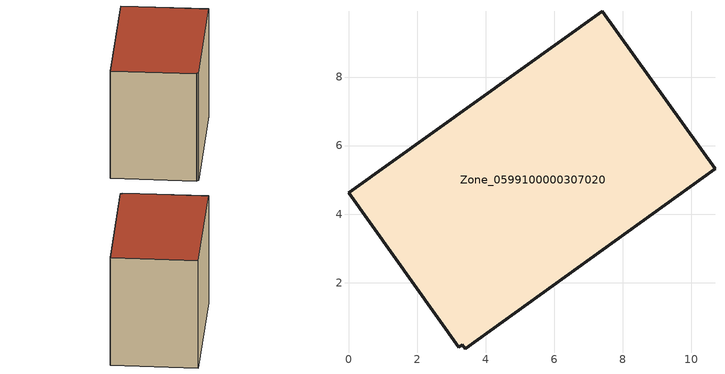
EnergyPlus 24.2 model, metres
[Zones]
Zone_0599100000307020
 floor ground (C_G): 3.22,0.11 0,4.62 7.41,9.92 10.7,5.32 3.4,0.07 3.32,0.19 z0
 wall outside (C_F): 7.41,9.92 0,4.62 3.22,0.11 3.32,0.19 3.4,0.07 10.7,5.32 7.41,9.92 z0:7.71
 roof outside (C_R): 0,4.62 3.22,0.11 3.32,0.19 3.4,0.07 10.7,5.32 7.41,9.92 z7.71
[BUILDING]
Pand.0599100000307020: North Axis=0; Terrain=City; Loads Convergence Tolerance Value=0.04; Temperature Convergence Tolerance Value=0.4; Solar Distribution=FullExterior; Maximum Number of Warmup Days=25; Minimum Number of Warmup Days=1
[Site:Location]
Rotterdam.The.Hague.AP_ZH_NLD Design_Conditions: Latitude=51.96; Longitude=4.45; Time Zone=1; Elevation=-4.5
[SITE:GROUNDTEMPERATURE:BUILDINGSURFACE]
18, 18, 18, 18, 18, 18, 18, 18, 18, 18, 18, 18
[MATERIAL] Thermal Absorptance=0.9; Solar Absorptance=0.7; Visible Absorptance=0.7
Name | Roughness | Thickness | Conductivity | Density | Specific Heat
G.TC.1975-1991 | MediumSmooth | 0.15 | 0.288461 | 540 | 1210
F.TC.1975-1991 | Rough | 0.3 | 0.230769 | 1920 | 840
R.TC.1975-1991 | MediumRough | 0.2 | 0.153846 | 1500 | 1000
[CONSTRUCTION]
C_G: G.TC.1975-1991
C_F: F.TC.1975-1991
C_R: R.TC.1975-1991
[ZONE]
Zone_0599100000307020: Type=1; Multiplier=1; Ceiling Height=Autocalculate; Volume=Autocalculate; Floor Area=autocalculate; Part of Total Floor Area=Yes
[ZONEINFILTRATION:DESIGNFLOWRATE]
Infil_Zone_0599100000307020: Zone or ZoneList or Space or SpaceList=Zone_0599100000307020; Schedule=AlwaysOn; Design Flow Rate Calculation Method=Flow/Area; Flow Rate per Floor Area=0.003; Constant Term Coefficient=1; Temperature Term Coefficient=0; Velocity Term Coefficient=0; Velocity Squared Term Coefficient=0
[HVACTEMPLATE:ZONE:IDEALLOADSAIRSYSTEM]
Zone_0599100000307020: Maximum Heating Supply Air Temperature=50; Minimum Cooling Supply Air Temperature=13; Maximum Heating Supply Air Humidity Ratio=0.0156; Minimum Cooling Supply Air Humidity Ratio=0.0077; Heating Limit=NoLimit; Cooling Limit=NoLimit; Dehumidification Control Type=ConstantSensibleHeatRatio; Cooling Sensible Heat Ratio=0.7; Dehumidification Setpoint=60; Humidification Control Type=None; Humidification Setpoint=30; Outdoor Air Method=None; Outdoor Air Flow Rate per Person=0.00944; Outdoor Air Flow Rate per Zone Floor Area=0; Outdoor Air Flow Rate per Zone=0; Demand Controlled Ventilation Type=None; Outdoor Air Economizer Type=NoEconomizer; Heat Recovery Type=None; Sensible Heat Recovery Effectiveness=0.7; Latent Heat Recovery Effectiveness=0.65
[ZONECONTROL:THERMOSTAT]
ThermostatControl_Zone_0599100000307020: Zone or ZoneList=Zone_0599100000307020; Control Type Schedule=DualSetpointControlType; Control 1=Thermostat_Zone_0599100000307020; Temperature Difference Between Cutout And Setpoint=0
[THERMOSTATSETPOINT:DUALSETPOINT]
Thermostat_Zone_0599100000307020: Heating Setpoint Temperature Schedule=HeatingSetpoint_Zone_0599100000307020; Cooling Setpoint Temperature Schedule=CoolingSetpoint_Zone_0599100000307020
[SCHEDULE:COMPACT]
HeatingSetpoint_Zone_0599100000307020: Through: 12/31, For: AllDays, Until: 24:00, 21
CoolingSetpoint_Zone_0599100000307020: Through: 12/31, For: AllDays, Until: 24:00, 24
DualSetpointControlType: Through: 12/31, For: AllDays, Until: 24:00, 4
AlwaysOn: Through: 12/31, For: AllDays, Until: 24:00, 1
